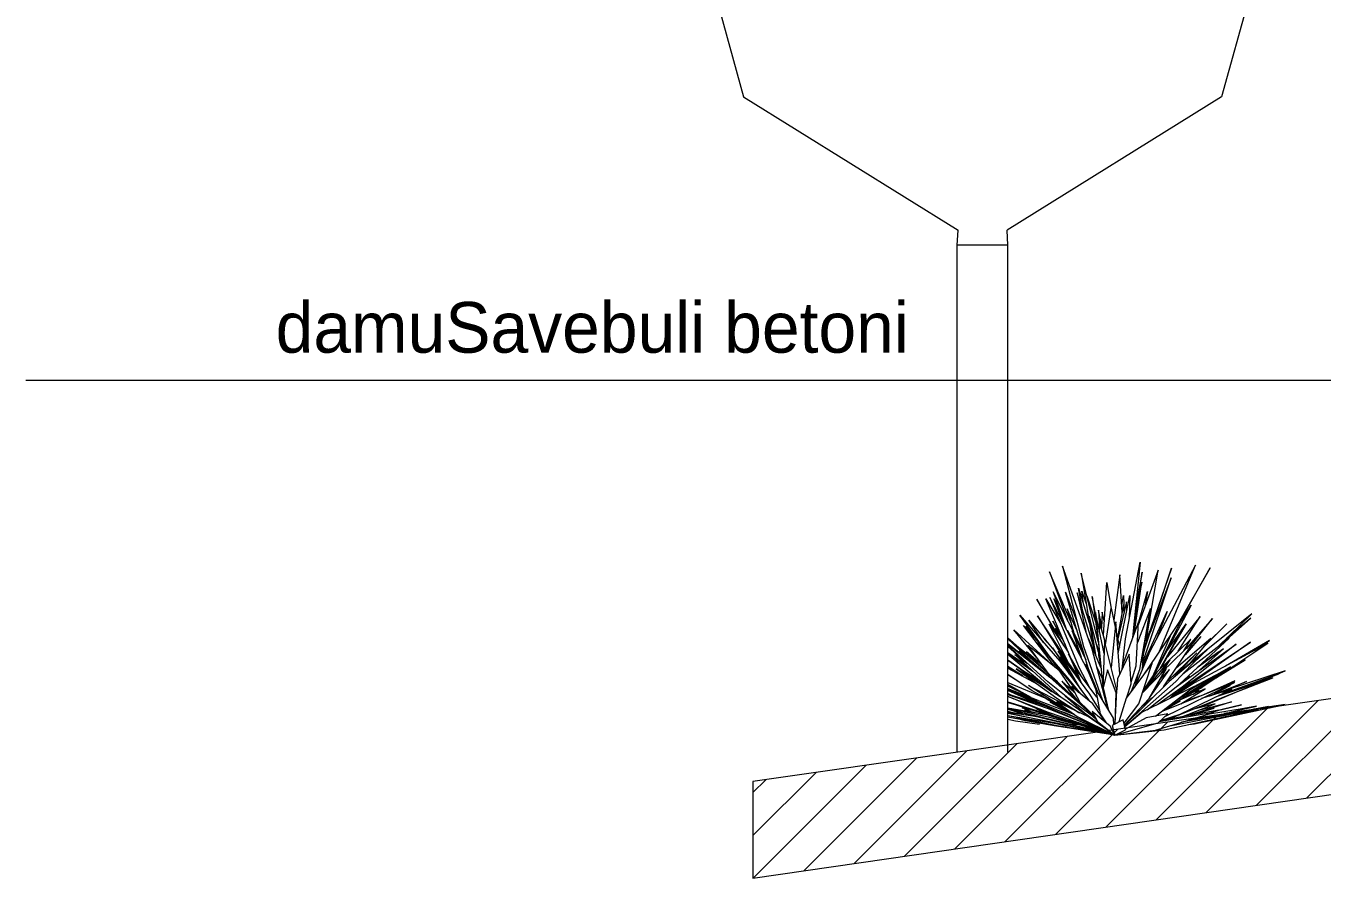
# Model space of a CAD drawing. Header units: millimetres. Extents: x 475206255 to 476720147, y 4620882299 to 4621447368.
# Drawn here: x 475412559 to 475420228, y 4621079764 to 4621084806 of the extents above; entities that cross this region are included whole.
import ezdxf

# ---------------------------------------------------------------- set-up
doc = ezdxf.new("R2010")
doc.units = ezdxf.units.MM
doc.header["$MEASUREMENT"] = 0
for name, color, linetype, lineweight in [('2D Drafting - General_Pen_No__7_Pen_No__250', 7, 'Continuous', 0), ('2D Drafting - General_Pen_No__7_Pen_No__7', 7, 'Continuous', 0), ('Annotation - Text_Pen_No__7_Pen_No__7_Pen_No__142', 142, 'Continuous', 0), ('New_Interior - Furniture _Pen_No__7', 7, 'Continuous', 0), ('New_Structural - Bearing_Pen_No__7', 7, 'Continuous', 0), ('zoma_Pen_No__5_Pen_No__142', 142, 'Continuous', 0)]:
    doc.layers.add(name, color=color, linetype=linetype, lineweight=lineweight)
doc.layers.add('zoma_Pen_No__5', color=7, linetype='Continuous')
doc.styles.add('GENERATED_STYLE_4', font='ACADMTAV.TTF')

# ---------------------------------------------------------------- blocks, each defined once
blk = doc.blocks.new('Line_26', base_point=(475426129.4, 4621082707.8))
at = {"layer": 'zoma_Pen_No__5_Pen_No__142', "linetype": 'Continuous', "lineweight": 0}
blk.add_hatch(color=142, dxfattribs=at).paths.add_polyline_path([(475426029.4, 4621082707.8), (475426037, 4621082669.5), (475426058.7, 4621082637.1), (475426091.1, 4621082615.4), (475426129.4, 4621082607.8), (475426167.6, 4621082615.4), (475426200.1, 4621082637.1), (475426221.8, 4621082669.5), (475426229.4, 4621082707.8), (475426221.8, 4621082746.1), (475426200.1, 4621082778.5), (475426167.6, 4621082800.2), (475426129.4, 4621082807.8), (475426091.1, 4621082800.2), (475426058.7, 4621082778.5), (475426037, 4621082746.1)])
at = {"layer": 'zoma_Pen_No__5_Pen_No__142', "color": 142, "linetype": 'Continuous', "lineweight": 0}
blk.add_line((475426029.4, 4621082707.8), (475412559.2, 4621082707.8), dxfattribs=at)
blk.add_circle((475426129.4, 4621082707.8), 100, dxfattribs=at)

msp = doc.modelspace()

# ---------------------------------------------------------------- hatches: boundary and pattern name
at = {"layer": '2D Drafting - General_Pen_No__7_Pen_No__7', "linetype": 'Continuous', "lineweight": 0}
h = msp.add_hatch(dxfattribs=at)
h.set_pattern_fill('MASONRY_BLOCK', style=0, pattern_type=2)
h.set_pattern_definition([(45, (475826095.76, 4621095193.19), (-127.27922, 127.27922), [])])
h.paths.add_polyline_path([(475443495.383, 4621083068.255), (475443495.383, 4621083605.679), (475439711.812, 4621083605.958), (475416860.971, 4621080334.809), (475416860.971, 4621079763.563), (475439711.812, 4621083068.12)])

# ---------------------------------------------------------------- linework, layer by layer
at = {"layer": '2D Drafting - General_Pen_No__7_Pen_No__250', "color": 7, "linetype": 'Continuous', "lineweight": 0, "flags": 128}
msp.add_lwpolyline([(475443495.383, 4621083068.255), (475443495.383, 4621083605.679), (475439711.812, 4621083605.958), (475416860.971, 4621080334.809), (475416860.971, 4621079763.563), (475439711.812, 4621083068.12)], close=True, dxfattribs=at)
at = {"layer": 'New_Interior - Furniture _Pen_No__7', "color": 7, "linetype": 'Continuous', "lineweight": 0}
for p, q in [((475416219.4, 4621086507.798), (475416805.187, 4621084386.478)), ((475420219.4, 4621086507.798), (475419633.614, 4621084386.478)), ((475416805.187, 4621084386.478), (475418073.92, 4621083598.188)), ((475419633.614, 4621084386.478), (475418364.881, 4621083598.188)), ((475418069.4, 4621083507.798), (475418073.92, 4621083598.188)), ((475418369.4, 4621083507.798), (475418364.881, 4621083598.188)), ((475418071.679, 4621083507.798), (475418069.4, 4621083507.798)), ((475418069.4, 4621080507.798), (475418069.4, 4621083507.798)), ((475418078.446, 4621083507.798), (475418071.679, 4621083507.798)), ((475418089.496, 4621083507.798), (475418078.446, 4621083507.798)), ((475418104.494, 4621083507.798), (475418089.496, 4621083507.798)), ((475418122.982, 4621083507.798), (475418104.494, 4621083507.798)), ((475418144.4, 4621083507.798), (475418122.982, 4621083507.798)), ((475418168.097, 4621083507.798), (475418144.4, 4621083507.798)), ((475418193.353, 4621083507.798), (475418168.097, 4621083507.798)), ((475418219.4, 4621083507.798), (475418193.353, 4621083507.798)), ((475418245.447, 4621083507.798), (475418219.4, 4621083507.798)), ((475418270.703, 4621083507.798), (475418245.447, 4621083507.798)), ((475418294.4, 4621083507.798), (475418270.703, 4621083507.798)), ((475418315.818, 4621083507.798), (475418294.4, 4621083507.798)), ((475418334.307, 4621083507.798), (475418315.818, 4621083507.798)), ((475418349.304, 4621083507.798), (475418334.307, 4621083507.798)), ((475418360.354, 4621083507.798), (475418349.304, 4621083507.798)), ((475418367.121, 4621083507.798), (475418360.354, 4621083507.798)), ((475418369.4, 4621083507.798), (475418367.121, 4621083507.798)), ((475418369.4, 4621080507.798), (475418369.4, 4621083507.798)), ((475418866.766, 4621081118.841), (475418692.591, 4621081609.458)), ((475418692.591, 4621081609.458), (475418816.053, 4621081134.276)), ((475419063.969, 4621081178.454), (475419151.578, 4621081631.862)), ((475419151.578, 4621081631.862), (475419106.728, 4621081186.543)), ((475419258.125, 4621081586.362), (475419140.503, 4621081260.98)), ((475419336.573, 4621081596.663), (475419176.855, 4621081134.692)), ((475419178.672, 4621081122.892), (475419336.573, 4621081596.663)), ((475419187.894, 4621081166.624), (475419258.125, 4621081586.362)), ((475419479.934, 4621081614.648), (475419209.338, 4621081105.011)), ((475419265.385, 4621081105.251), (475419479.934, 4621081614.648)), ((475419565.952, 4621081599.266), (475419378.557, 4621081272.309)), ((475419393.791, 4621081295.596), (475419565.952, 4621081599.266)), ((475418742.741, 4621081273.136), (475418614.669, 4621081574.803)), ((475418614.669, 4621081574.803), (475418721.525, 4621081289.172)), ((475418902.826, 4621081163.35), (475418802.521, 4621081567.446)), ((475418802.521, 4621081567.446), (475418871.306, 4621081150.389)), ((475418934.135, 4621081200.535), (475418953.6, 4621081511.787)), ((475418953.6, 4621081511.787), (475418980.025, 4621081355.678)), ((475419030.638, 4621081558.705), (475418995.639, 4621081289.607)), ((475419045.827, 4621081334.267), (475419030.638, 4621081558.705)), ((475419110.512, 4621081196.72), (475419164.45, 4621081572.714)), ((475419115.212, 4621081209.362), (475419160.747, 4621081515.008)), ((475419164.45, 4621081572.714), (475419125.581, 4621081373.734)), ((475419160.747, 4621081515.008), (475419145.233, 4621081438.759)), ((475419179.574, 4621081073.839), (475419334.233, 4621081540.385)), ((475419334.233, 4621081540.385), (475419210.03, 4621081216.978)), ((475418817.965, 4621081097.745), (475418636.688, 4621081457.57)), ((475418636.688, 4621081457.57), (475418714.634, 4621081236.806)), ((475418846.715, 4621081002.217), (475418710.456, 4621081454.97)), ((475418710.456, 4621081454.97), (475418778.605, 4621081278.404)), ((475418873.097, 4621081144.505), (475418779.728, 4621081451.242)), ((475418779.728, 4621081451.242), (475418829.674, 4621081223.321)), ((475418810.516, 4621081350.095), (475418787.286, 4621081478.578)), ((475418787.286, 4621081478.578), (475418850.927, 4621081273.951)), ((475418816.371, 4621081385.06), (475418807.023, 4621081462.012)), ((475418807.023, 4621081462.012), (475418832.417, 4621081386.182)), ((475418837.778, 4621081425.407), (475418837.11, 4621081434.186)), ((475418837.11, 4621081434.186), (475418887.668, 4621081279.497)), ((475419022.279, 4621081092.492), (475419089.588, 4621081435.24)), ((475419042.966, 4621081376.554), (475419052.478, 4621081435.729)), ((475419052.478, 4621081435.729), (475419056.32, 4621081338.88)), ((475419089.588, 4621081435.24), (475419087.267, 4621081299.026)), ((475419140.739, 4621081265.435), (475419195.021, 4621081459.146)), ((475419195.021, 4621081459.146), (475419179.095, 4621081367.738)), ((475418700.087, 4621081139.21), (475418540.087, 4621081413.75)), ((475418540.087, 4621081413.75), (475418667.712, 4621081186.644)), ((475418741.287, 4621081064.927), (475418593.92, 4621081416.097)), ((475418593.92, 4621081416.097), (475418681.737, 4621081267.906)), ((475418844.668, 4621080988.373), (475418616.747, 4621081423.821)), ((475418616.747, 4621081423.821), (475418790.158, 4621081007.794)), ((475418673.208, 4621081354.135), (475418641.848, 4621081415.241)), ((475418641.848, 4621081415.241), (475418694.585, 4621081275.109)), ((475418778.97, 4621081227.314), (475418718.847, 4621081356.958)), ((475418718.847, 4621081356.958), (475418759.86, 4621081213.08)), ((475418887.714, 4621081327.776), (475418868.2, 4621081428.667)), ((475418868.2, 4621081428.667), (475418908.532, 4621081119.627)), ((475418947.443, 4621081143.115), (475418980.763, 4621081360.489)), ((475418980.763, 4621081360.489), (475419004.53, 4621081247.242)), ((475419070.258, 4621081397.662), (475419018.645, 4621081179.986)), ((475419020.334, 4621081187.109), (475419054.071, 4621081381.852)), ((475419054.071, 4621081381.852), (475419055.823, 4621081336.786)), ((475419073.037, 4621081350.963), (475419070.258, 4621081397.662)), ((475419213.528, 4621081359.186), (475419135.074, 4621081158.232)), ((475419149.179, 4621080998.594), (475419213.528, 4621081359.186)), ((475419452.564, 4621081378.205), (475419218.102, 4621080938.594)), ((475419391.443, 4621081282.481), (475419452.564, 4621081378.205)), ((475418618.488, 4621081070.376), (475418440.634, 4621081319.197)), ((475418440.634, 4621081319.197), (475418675.796, 4621081047.018)), ((475418580.212, 4621081157.647), (475418492.655, 4621081289.806)), ((475418492.655, 4621081289.806), (475418651.386, 4621081099.446)), ((475418716.718, 4621081058.66), (475418544.89, 4621081314.409)), ((475418544.89, 4621081314.409), (475418716.568, 4621081037.008)), ((475418691.795, 4621081182.864), (475418635.383, 4621081283.018)), ((475418635.383, 4621081283.018), (475418709.468, 4621081140.752)), ((475418848.785, 4621081280.838), (475418847.922, 4621081292.168)), ((475418905.581, 4621081099.783), (475418849.017, 4621081312.59)), ((475418849.017, 4621081312.59), (475418886.473, 4621081085.004)), ((475418938.552, 4621081092.251), (475418887.059, 4621081334.328)), ((475418887.059, 4621081334.328), (475418930.865, 4621080896.326)), ((475418923.188, 4621081261.768), (475418905.188, 4621081348.246)), ((475418905.188, 4621081348.246), (475418910.364, 4621081237.721)), ((475418911.772, 4621081278.345), (475418909.977, 4621081226.584)), ((475418948.555, 4621081150.366), (475418911.772, 4621081278.345)), ((475418926.904, 4621081336.357), (475418922.206, 4621081242.042)), ((475418939.431, 4621081285.207), (475418926.904, 4621081336.357)), ((475419007.714, 4621081279.023), (475418980.733, 4621081009.784)), ((475419031.611, 4621080972.967), (475419007.714, 4621081279.023)), ((475419141.514, 4621081280.11), (475419048.354, 4621081029.527)), ((475419127.712, 4621081018.939), (475419141.514, 4621081280.11)), ((475419166.332, 4621081023.568), (475419311.378, 4621081340.413)), ((475419227.426, 4621081262.275), (475419233.509, 4621081285.323)), ((475419233.509, 4621081285.323), (475419230.214, 4621081277.54)), ((475419311.378, 4621081340.413), (475419248.514, 4621081178.793)), ((475419249.401, 4621080997.963), (475419411.524, 4621081322.705)), ((475419506.447, 4621081310.771), (475419313.133, 4621081072.488)), ((475419411.524, 4621081322.705), (475419334.092, 4621081204.34)), ((475419377.353, 4621081106.433), (475419506.447, 4621081310.771)), ((475419811.457, 4621081327.561), (475419391.563, 4621080989.35)), ((475419579.637, 4621081298.633), (475419424.378, 4621081122.444)), ((475419461.491, 4621081150.315), (475419579.637, 4621081298.633)), ((475419613.933, 4621081134.022), (475419811.457, 4621081327.561)), ((475419644.687, 4621081157.914), (475419807.028, 4621081302.239)), ((475419807.028, 4621081302.239), (475419664.165, 4621081183.24)), ((475418540.727, 4621081067.613), (475418404.668, 4621081233.14)), ((475418404.668, 4621081233.14), (475418629.087, 4621081028.152)), ((475418651.213, 4621081010.441), (475418460.733, 4621081258.712)), ((475418460.733, 4621081258.712), (475418574.358, 4621081132.114)), ((475418561.319, 4621081150.356), (475418475.797, 4621081253.176)), ((475418475.797, 4621081253.176), (475418556.045, 4621081152.518)), ((475418725.931, 4621081040.166), (475418613.099, 4621081266.661)), ((475418613.099, 4621081266.661), (475418726.123, 4621081101.063)), ((475418669.096, 4621081192.387), (475418648.373, 4621081239.831)), ((475418648.373, 4621081239.831), (475418687.233, 4621081183.449)), ((475418725.768, 4621081215.533), (475418720.874, 4621081229.397)), ((475418720.874, 4621081229.397), (475418790.705, 4621081103.043)), ((475418831.593, 4621081052.464), (475418748.7, 4621081226.585)), ((475418748.7, 4621081226.585), (475418801.935, 4621081070.015)), ((475419013.553, 4621081204.248), (475419029.38, 4621081128.832)), ((475419336.496, 4621081209.86), (475419167.398, 4621080961.107)), ((475419208.54, 4621081226.339), (475419190.923, 4621081184.721)), ((475419228.115, 4621080960.96), (475419336.496, 4621081209.86)), ((475419268.811, 4621081000.135), (475419399.794, 4621081236.409)), ((475419399.794, 4621081236.409), (475419310.791, 4621081112.384)), ((475419423.205, 4621081268.363), (475419355.822, 4621081153.781)), ((475419394.231, 4621081226.374), (475419423.205, 4621081268.363)), ((475419521.86, 4621081232.238), (475419425.071, 4621081122.574)), ((475419468.682, 4621081164.79), (475419521.86, 4621081232.238)), ((475419665.314, 4621081268.828), (475419526.359, 4621081129.258)), ((475419538.824, 4621081144.224), (475419665.314, 4621081268.828)), ((475418662.375, 4621080923.885), (475418369.4, 4621081182.569)), ((475418369.4, 4621081178.2), (475418529.305, 4621081029.474)), ((475418369.4, 4621081151.409), (475418496.642, 4621081051.169)), ((475418369.4, 4621081148.558), (475418427.921, 4621081102.116)), ((475418369.4, 4621081148.23), (475418617.93, 4621080952.387)), ((475418605.412, 4621080924.264), (475418369.4, 4621081138.795)), ((475418463.653, 4621081048.997), (475418369.4, 4621081134.088)), ((475418440.536, 4621081119.759), (475418430.975, 4621081130.149)), ((475418430.975, 4621081130.149), (475418529.713, 4621081053.239)), ((475418612.633, 4621080967.804), (475418487.514, 4621081141.475)), ((475418487.514, 4621081141.475), (475418672.39, 4621080993.49)), ((475418713.502, 4621080952.161), (475418544.853, 4621081157.913)), ((475418544.853, 4621081157.913), (475418711.214, 4621080960.143)), ((475418576.881, 4621081161.504), (475418560.684, 4621081185.472)), ((475418560.684, 4621081185.472), (475418565.542, 4621081179.79)), ((475418601.28, 4621081159.536), (475418584.391, 4621081182.087)), ((475418584.391, 4621081182.087), (475418594.633, 4621081167.508)), ((475418726.25, 4621081002.601), (475418633.651, 4621081126.118)), ((475418633.651, 4621081126.118), (475418733.072, 4621080976.593)), ((475418718.918, 4621081118.231), (475418704.75, 4621081138.72)), ((475418704.75, 4621081138.72), (475418711.41, 4621081122.62)), ((475418816.053, 4621081134.276), (475418926.89, 4621080819.278)), ((475418846.864, 4621081174.901), (475418846.306, 4621081179.288)), ((475418846.306, 4621081179.288), (475418919.824, 4621081006.719)), ((475418884.633, 4621081096.188), (475418873.097, 4621081144.505)), ((475418891.678, 4621081152.09), (475418905.868, 4621081108.055)), ((475418906.744, 4621081133.325), (475418904.939, 4621081081.269)), ((475418941.484, 4621081166.984), (475418930.298, 4621080881.868)), ((475419014.176, 4621080875.842), (475418941.484, 4621081166.984)), ((475419029.38, 4621081128.832), (475419029.367, 4621081128.588)), ((475419044.259, 4621080999.692), (475419063.969, 4621081178.454)), ((475419176.855, 4621081134.692), (475419169.577, 4621081112.895)), ((475419171.517, 4621081123.766), (475419181.067, 4621081146.876)), ((475419172.512, 4621081127.539), (475419172.061, 4621081126.819)), ((475419172.417, 4621081125.946), (475419172.512, 4621081127.539)), ((475419450.552, 4621081178.119), (475419249.87, 4621080981.585)), ((475419278.514, 4621081009.637), (475419363.496, 4621081163.926)), ((475419475.785, 4621081171.666), (475419281.947, 4621080984.031)), ((475419290.639, 4621080895.12), (475419475.785, 4621081171.666)), ((475419363.496, 4621081163.926), (475419348.954, 4621081144.701)), ((475419363.91, 4621080894.396), (475419719.824, 4621081147.666)), ((475419568.955, 4621081180.402), (475419364.47, 4621081005.399)), ((475419384.764, 4621080910.839), (475419677.551, 4621081183.447)), ((475419719.824, 4621081147.666), (475419400.663, 4621080893.91)), ((475419677.551, 4621081183.447), (475419403.747, 4621080970.727)), ((475419409.33, 4621081107.337), (475419450.552, 4621081178.119)), ((475419409.909, 4621080895.591), (475419804.854, 4621081160.252)), ((475419510.683, 4621081193.789), (475419417.027, 4621081083.901)), ((475419434.05, 4621081132.748), (475419418.839, 4621081116.542)), ((475419428.861, 4621081101.576), (475419510.683, 4621081193.789)), ((475419447.073, 4621081034.061), (475419568.955, 4621081180.402)), ((475419804.854, 4621081160.252), (475419448.391, 4621080908.949)), ((475419906.338, 4621081153.074), (475419473.346, 4621080918.584)), ((475419474.821, 4621081170.226), (475419496.738, 4621081199.536)), ((475419496.738, 4621081199.536), (475419492.607, 4621081195.136)), ((475419510.54, 4621080888.837), (475419906.338, 4621081153.074)), ((475419916.924, 4621081168.352), (475419656.182, 4621081017.601)), ((475419826.692, 4621081109.941), (475419916.924, 4621081168.352)), ((475418369.4, 4621081099.012), (475418483.301, 4621081019.273)), ((475418388.303, 4621081077.409), (475418369.4, 4621081093.693)), ((475418369.4, 4621081090.517), (475418516.33, 4621080988.628)), ((475418638.377, 4621080860.947), (475418369.4, 4621081086.424)), ((475418369.4, 4621081052.366), (475418560.783, 4621080918.508)), ((475418595.19, 4621080892.71), (475418369.4, 4621081051.956)), ((475418687.975, 4621080829.368), (475418410.24, 4621081087.063)), ((475418410.24, 4621081087.063), (475418484.663, 4621081034.023)), ((475418518.809, 4621081030.495), (475418435.513, 4621081108.181)), ((475418435.513, 4621081108.181), (475418754.251, 4621080840.708)), ((475418605.437, 4621080974.158), (475418480.139, 4621081105.011)), ((475418480.139, 4621081105.011), (475418571.053, 4621081025.52)), ((475418504.318, 4621081050.442), (475418489.818, 4621081066.201)), ((475418640.101, 4621081040.138), (475418631.318, 4621081052.425)), ((475418854.498, 4621080852.463), (475418665.598, 4621081105.203)), ((475418665.598, 4621081105.203), (475418793.699, 4621080888.501)), ((475418673.786, 4621081072.582), (475418711.905, 4621081026.869)), ((475418787.89, 4621080954.861), (475418681.248, 4621081101.683)), ((475418681.248, 4621081101.683), (475418721.727, 4621081030.106)), ((475418791.837, 4621080973.447), (475418728.096, 4621081087.617)), ((475418728.096, 4621081087.617), (475418803.417, 4621080958.057)), ((475418776.761, 4621080980.394), (475418735.334, 4621081074.18)), ((475418735.334, 4621081074.18), (475418736.558, 4621081072.46)), ((475418738.462, 4621081069.787), (475418740.376, 4621081067.099)), ((475418778.042, 4621080977.343), (475418742.871, 4621081061.153)), ((475418842.92, 4621080995.276), (475418832.272, 4621081050.207)), ((475418960.008, 4621080764.529), (475418866.766, 4621081118.841)), ((475418904.939, 4621081081.269), (475418919.558, 4621081009.382)), ((475419086.664, 4621081089.293), (475419016.8, 4621080941.673)), ((475419098.81, 4621080912.458), (475419086.664, 4621081089.293)), ((475419209.338, 4621081105.011), (475419124.368, 4621080902.343)), ((475419176.788, 4621081117.431), (475419156.075, 4621081037.238)), ((475419163.531, 4621081079.015), (475419178.672, 4621081122.892)), ((475419164.869, 4621080998.944), (475419170.454, 4621081092.908)), ((475419192.445, 4621081064.717), (475419166.161, 4621081020.692)), ((475419167.439, 4621081042.188), (475419179.574, 4621081073.839)), ((475419199.581, 4621080895.663), (475419327.598, 4621081054.195)), ((475419327.598, 4621081054.195), (475419272.892, 4621080970.114)), ((475419311.907, 4621080926.888), (475419486.947, 4621081095.675)), ((475419511.03, 4621081084.154), (475419323.276, 4621080927.446)), ((475419486.947, 4621081095.675), (475419340.761, 4621080942.04)), ((475419362.18, 4621080926.779), (475419511.03, 4621081084.154)), ((475419558.793, 4621081123.203), (475419462.909, 4621081033.277)), ((475419480.773, 4621081052.164), (475419558.793, 4621081123.203)), ((475419645.301, 4621081119.37), (475419488.116, 4621081007.067)), ((475419616.757, 4621081101.529), (475419495.113, 4621081013.582)), ((475419505.357, 4621080995.051), (475419645.301, 4621081119.37)), ((475419524.907, 4621081035.122), (475419550.111, 4621081062.648)), ((475419550.111, 4621081062.648), (475419542.722, 4621081057.91)), ((475419602.821, 4621081089.02), (475419616.757, 4621081101.529)), ((475419603.71, 4621080951.038), (475419773.606, 4621081054.365)), ((475419773.606, 4621081054.365), (475419696.143, 4621081011.968)), ((475418458.674, 4621080957.343), (475418369.4, 4621081014.613)), ((475418369.4, 4621081014.257), (475418452.691, 4621080960.595)), ((475418369.4, 4621081005.857), (475418543.58, 4621080911.203)), ((475418700.119, 4621080821.636), (475418418.298, 4621081001.074)), ((475418418.298, 4621081001.074), (475418658.898, 4621080828.481)), ((475418430.115, 4621081009.9), (475418549.102, 4621080935.784)), ((475418527.845, 4621080931.324), (475418434.723, 4621081005.885)), ((475418705.799, 4621080961.559), (475418640.101, 4621081040.138)), ((475418761.603, 4621080864.511), (475418640.232, 4621081039.982)), ((475418675.796, 4621081047.018), (475418845.647, 4621080817.982)), ((475418733.937, 4621080968.618), (475418724.583, 4621080985.732)), ((475418724.583, 4621080985.732), (475418756.596, 4621080951.266)), ((475418896.125, 4621080834.843), (475418764.994, 4621081009.123)), ((475418764.994, 4621081009.123), (475418800.758, 4621080924.366)), ((475418779.24, 4621080975.361), (475418778.042, 4621080977.343)), ((475418784.693, 4621080962.438), (475418778.292, 4621080976.929)), ((475418790.158, 4621081007.794), (475418847.051, 4621080900.065)), ((475418824.112, 4621081027.645), (475418842.089, 4621080997.31)), ((475418842.089, 4621080997.31), (475418889.819, 4621080880.562)), ((475418887.41, 4621080884.545), (475418844.668, 4621080988.373)), ((475418902.843, 4621080859.032), (475418846.715, 4621081002.217)), ((475418894.064, 4621081015.111), (475418925.592, 4621080949.051)), ((475418957.904, 4621080996.618), (475418932.88, 4621080888.39)), ((475419010.187, 4621080859.874), (475418957.904, 4621080996.618)), ((475419048.354, 4621081029.527), (475419045.24, 4621081001.765)), ((475419222.854, 4621081034.864), (475419068.767, 4621080827.527)), ((475419098.094, 4621080922.882), (475419127.712, 4621081018.939)), ((475419100.445, 4621080870.152), (475419149.179, 4621080998.594)), ((475419139.518, 4621080973.131), (475419119.566, 4621080895.881)), ((475419144.327, 4621080794.781), (475419222.854, 4621081034.864)), ((475419304.175, 4621081002.187), (475419165.746, 4621080860.264)), ((475419249.87, 4621080981.585), (475419178.633, 4621080874.703)), ((475419202.788, 4621080824.584), (475419304.175, 4621081002.187)), ((475419205.163, 4621080826.172), (475419308.457, 4621081004.597)), ((475419211.119, 4621080836.46), (475419325.674, 4621080996.742)), ((475419233.068, 4621080972.334), (475419249.401, 4621080997.963)), ((475419325.674, 4621080996.742), (475419272.187, 4621080941.946)), ((475419308.457, 4621081004.597), (475419301.681, 4621080997.818)), ((475419334.048, 4621080784.077), (475419679.257, 4621081006.268)), ((475419391.563, 4621080989.35), (475419356.787, 4621080955.415)), ((475419368.782, 4621080818.81), (475419685.449, 4621081013.092)), ((475419685.449, 4621081013.092), (475419438.435, 4621080872.199)), ((475419973.114, 4621080972.926), (475419615.447, 4621080843.145)), ((475419679.257, 4621081006.268), (475419642.606, 4621080986.807)), ((475420009.346, 4621080989.155), (475419667.275, 4621080876.813)), ((475419684.636, 4621081005.065), (475419729.03, 4621081031.696)), ((475419729.03, 4621081031.696), (475419700.268, 4621081015.501)), ((475419724.482, 4621080876.729), (475419973.114, 4621080972.926)), ((475419963.846, 4621080969.563), (475420009.346, 4621080989.155)), ((475418513.604, 4621080872.094), (475418369.4, 4621080967.491)), ((475418411.75, 4621080939.475), (475418369.4, 4621080966.777)), ((475418369.4, 4621080920.978), (475418587.055, 4621080829.419)), ((475418506.694, 4621080831.445), (475418369.4, 4621080908.533)), ((475418427.237, 4621080876.058), (475418369.4, 4621080902.036)), ((475418369.4, 4621080900.307), (475418470.109, 4621080851.986)), ((475418742.29, 4621080742.409), (475418490.191, 4621080903.329)), ((475418490.191, 4621080903.329), (475418755.427, 4621080765.564)), ((475418626.773, 4621080870.675), (475418550.423, 4621080922.999)), ((475418550.423, 4621080922.999), (475418627.747, 4621080867.715)), ((475418560.783, 4621080918.508), (475418616.686, 4621080879.131)), ((475418714.616, 4621080837.079), (475418605.412, 4621080924.264)), ((475418617.93, 4621080952.387), (475418888.409, 4621080709.537)), ((475418728.181, 4621080862.585), (475418662.375, 4621080923.885)), ((475418763.917, 4621080862.48), (475418688.033, 4621080929.094)), ((475418688.033, 4621080929.094), (475418793.46, 4621080798.649)), ((475418711.214, 4621080960.143), (475418798.597, 4621080854.101)), ((475418788.893, 4621080862.037), (475418713.502, 4621080952.161)), ((475418722.851, 4621080898.529), (475418755.941, 4621080872.697)), ((475418871.218, 4621080794.712), (475418746.335, 4621080896.842)), ((475418746.335, 4621080896.842), (475418794.119, 4621080803.452)), ((475419016.8, 4621080941.673), (475419013.777, 4621080877.441)), ((475419323.276, 4621080927.446), (475419059.707, 4621080666.389)), ((475419061.008, 4621080661.175), (475419362.18, 4621080926.779)), ((475419073.624, 4621080834.062), (475419098.81, 4621080912.458)), ((475419129.502, 4621080914.587), (475419121.418, 4621080903.051)), ((475419471.473, 4621080897.522), (475419164.421, 4621080745.215)), ((475419167.398, 4621080961.107), (475419166.285, 4621080958.745)), ((475419228.291, 4621080924.387), (475419166.497, 4621080862.56)), ((475419168.284, 4621080868.023), (475419228.115, 4621080960.96)), ((475419218.102, 4621080938.594), (475419171.301, 4621080867.367)), ((475419199.815, 4621080904.528), (475419182.2, 4621080878.272)), ((475419192.135, 4621080758.962), (475419384.764, 4621080910.839)), ((475419231.532, 4621080935.23), (475419199.815, 4621080904.528)), ((475419242.616, 4621080722.104), (475419471.473, 4621080897.522)), ((475419710.215, 4621080921.229), (475419279.134, 4621080750.094)), ((475419297.977, 4621080718.94), (475419710.215, 4621080921.229)), ((475419448.391, 4621080908.949), (475419328.978, 4621080828.696)), ((475419337.852, 4621080711.748), (475419865.142, 4621080922.953)), ((475419473.346, 4621080918.584), (475419348.234, 4621080836.392)), ((475419445.079, 4621080925.278), (475419350.56, 4621080852.251)), ((475419373.983, 4621080870.348), (475419409.909, 4621080895.591)), ((475419446.116, 4621080956.534), (475419414.263, 4621080938.305)), ((475419414.972, 4621080905.287), (475419445.079, 4621080925.278)), ((475419436.53, 4621080946.073), (475419446.116, 4621080956.534)), ((475419595.705, 4621080961.904), (475419464.747, 4621080892.367)), ((475419514.424, 4621080843.502), (475419711.734, 4621080931.479)), ((475419711.734, 4621080931.479), (475419570.019, 4621080865.573)), ((475419570.905, 4621080843.368), (475419683.902, 4621080902.691)), ((475419607.861, 4621080952.743), (475419584.748, 4621080938.379)), ((475419588.15, 4621080849.543), (475419781.195, 4621080926.26)), ((475419600.455, 4621080948.865), (475419607.861, 4621080952.743)), ((475419865.142, 4621080922.953), (475419601.245, 4621080836.231)), ((475419683.902, 4621080902.691), (475419643.306, 4621080888.396)), ((475419781.195, 4621080926.26), (475419655.703, 4621080873.735)), ((475419708.82, 4621080859.75), (475419937.182, 4621080949.052)), ((475419824.855, 4621080909.714), (475419958.745, 4621080967.366)), ((475419937.182, 4621080949.052), (475419840.347, 4621080916.385)), ((475419851.263, 4621080920.067), (475419880.905, 4621080931.542)), ((475419880.905, 4621080931.542), (475419852.883, 4621080921.783)), ((475419854.43, 4621080921.136), (475419864.339, 4621080925.129)), ((475419883.173, 4621080932.719), (475419861.682, 4621080925.571)), ((475419876.094, 4621080929.866), (475419883.173, 4621080932.719)), ((475418369.4, 4621080885.649), (475418545.785, 4621080816.011)), ((475418780.849, 4621080708.424), (475418369.4, 4621080880.039)), ((475418369.4, 4621080879.313), (475418738.971, 4621080715.484)), ((475418525.884, 4621080801.677), (475418369.4, 4621080873.807)), ((475418388.756, 4621080846.747), (475418369.4, 4621080855.409)), ((475418369.4, 4621080853.109), (475418598.014, 4621080777.97)), ((475418369.4, 4621080849.951), (475418600.682, 4621080768.989)), ((475418608.763, 4621080742.832), (475418369.4, 4621080837.174)), ((475418406.401, 4621080822.489), (475418379.426, 4621080833.222)), ((475418638.209, 4621080723.576), (475418403.291, 4621080823.816)), ((475418548.556, 4621080805.313), (475418477.009, 4621080842.376)), ((475418477.009, 4621080842.376), (475418758.819, 4621080733.848)), ((475418681.008, 4621080781.527), (475418513.604, 4621080872.094)), ((475418610.998, 4621080813.87), (475418559.95, 4621080847.021)), ((475418620.863, 4621080874.725), (475418595.19, 4621080892.71)), ((475418658.898, 4621080828.481), (475418793.694, 4621080741.771)), ((475419001.109, 4621080608.349), (475418700.119, 4621080821.636)), ((475418869.676, 4621080721.685), (475418707.733, 4621080842.201)), ((475418707.733, 4621080842.201), (475418822.55, 4621080742.11)), ((475418755.515, 4621080840.995), (475418729.914, 4621080877.274)), ((475418744.862, 4621080848.587), (475418764.289, 4621080834.742)), ((475418754.251, 4621080840.708), (475418776.052, 4621080820.187)), ((475418793.699, 4621080888.501), (475418850.732, 4621080811.465)), ((475418845.303, 4621080818.799), (475418847.167, 4621080814.381)), ((475418910.173, 4621080759.763), (475418854.498, 4621080852.463)), ((475418993.272, 4621080709.54), (475418886.563, 4621080885.944)), ((475418886.563, 4621080885.944), (475418914.702, 4621080735.554)), ((475418930.298, 4621080881.868), (475418961.175, 4621080762.6)), ((475418932.88, 4621080888.39), (475418965.113, 4621080756.089)), ((475418933.578, 4621080869.197), (475418934.262, 4621080862.363)), ((475419003.534, 4621080675.528), (475419010.187, 4621080859.874)), ((475419004.413, 4621080675.996), (475419014.176, 4621080875.842)), ((475419068.767, 4621080827.527), (475419025.439, 4621080687.166)), ((475419058.764, 4621080670.165), (475419202.788, 4621080824.584)), ((475419058.817, 4621080669.952), (475419205.163, 4621080826.172)), ((475419178.44, 4621080878.232), (475419174.96, 4621080871.028)), ((475419212.935, 4621080823.082), (475419179.123, 4621080788.805)), ((475419196.672, 4621080816.246), (475419199.27, 4621080819.881)), ((475419224.713, 4621080829.822), (475419212.935, 4621080823.082)), ((475419400.663, 4621080893.91), (475419256.555, 4621080790.916)), ((475419325.86, 4621080825.294), (475419366.096, 4621080869.205)), ((475419537.06, 4621080882.433), (475419380.942, 4621080814.26)), ((475419389.275, 4621080733.036), (475419694.365, 4621080881.565)), ((475419391.331, 4621080794.635), (475419537.06, 4621080882.433)), ((475419462.26, 4621080862.255), (475419394.703, 4621080820.27)), ((475419503.542, 4621080839.182), (475419411.44, 4621080806.751)), ((475419415.565, 4621080836.545), (475419510.54, 4621080888.837)), ((475419497.86, 4621080876.045), (475419461.784, 4621080861.959)), ((475419463.187, 4621080850.175), (475419497.86, 4621080876.045)), ((475419518.35, 4621080892.049), (475419479.383, 4621080868.831)), ((475419490.137, 4621080877.604), (475419518.35, 4621080892.049)), ((475419694.365, 4621080881.565), (475419515.14, 4621080825.504)), ((475419556.755, 4621080794.271), (475419728.418, 4621080868.189)), ((475419679.317, 4621080882.191), (475419561.616, 4621080840.041)), ((475419606.756, 4621080856.937), (475419580.039, 4621080848.163)), ((475419639.459, 4621080864.39), (475419679.317, 4621080882.191)), ((475418369.4, 4621080771.683), (475418614.925, 4621080716.59)), ((475418447.721, 4621080745.783), (475418369.4, 4621080767.862)), ((475418369.4, 4621080764.155), (475418547.384, 4621080722.404)), ((475418603.525, 4621080702.075), (475418369.4, 4621080761.133)), ((475418369.4, 4621080744.963), (475418515.861, 4621080723.881)), ((475418722.522, 4621080690.586), (475418369.742, 4621080802.972)), ((475418369.742, 4621080802.972), (475418660.535, 4621080716.973)), ((475418404.265, 4621080739.944), (475418369.907, 4621080749.263)), ((475418369.907, 4621080749.263), (475418470.706, 4621080730.38)), ((475418560.908, 4621080746.437), (475418371.432, 4621080803.748)), ((475418371.432, 4621080803.748), (475418424.145, 4621080786.883)), ((475418381.333, 4621080769.005), (475418593.444, 4621080731.706)), ((475418455.349, 4621080733.257), (475418385.751, 4621080757.008)), ((475418506.725, 4621080749.203), (475418454.384, 4621080771.177)), ((475418454.384, 4621080771.177), (475418496.078, 4621080762.725)), ((475418505.604, 4621080747.153), (475418468.339, 4621080758.751)), ((475418468.339, 4621080758.751), (475418537.565, 4621080741.532)), ((475418495.18, 4621080784.568), (475418494.453, 4621080784.917)), ((475418495.668, 4621080784.399), (475418495.18, 4621080784.568)), ((475418529.378, 4621080755.974), (475418592.067, 4621080743.264)), ((475418581.974, 4621080745.311), (475418541.124, 4621080763.787)), ((475418541.124, 4621080763.787), (475418548.015, 4621080762.062)), ((475418545.785, 4621080816.011), (475418547.492, 4621080815.233)), ((475418600.682, 4621080768.989), (475419001.109, 4621080608.349)), ((475419001.109, 4621080608.349), (475418608.763, 4621080742.832)), ((475418701.423, 4621080766.232), (475418610.998, 4621080813.87)), ((475418705.864, 4621080763.194), (475418619.975, 4621080805.357)), ((475418619.975, 4621080805.357), (475418725.812, 4621080746.56)), ((475418845.329, 4621080716.668), (475418659.459, 4621080807.034)), ((475418659.459, 4621080807.034), (475418779.025, 4621080719.775)), ((475418735.822, 4621080742.705), (475418671.687, 4621080786.57)), ((475418673.944, 4621080753.014), (475418715.467, 4621080739.366)), ((475418761.997, 4621080732.202), (475418742.29, 4621080742.409)), ((475418755.427, 4621080765.564), (475418789.175, 4621080743.968)), ((475418793.46, 4621080798.649), (475418886.303, 4621080713.563)), ((475418794.119, 4621080803.452), (475418883.208, 4621080719.479)), ((475418822.55, 4621080742.11), (475419001.109, 4621080608.349)), ((475418974.153, 4621080663.172), (475418867.811, 4621080748.915)), ((475418867.811, 4621080748.915), (475418898.606, 4621080690.044)), ((475418948.46, 4621080683.888), (475418871.218, 4621080794.712)), ((475419056.27, 4621080680.154), (475419144.327, 4621080794.781)), ((475419058.867, 4621080669.751), (475419196.672, 4621080816.246)), ((475419164.421, 4621080745.215), (475419061.55, 4621080659.003)), ((475419178.03, 4621080783.584), (475419181.489, 4621080800.106)), ((475419241.676, 4621080639.413), (475419588.183, 4621080742.469)), ((475419588.183, 4621080742.469), (475419263.519, 4621080687.766)), ((475419294.06, 4621080640.734), (475419756.815, 4621080741.646)), ((475419300.076, 4621080766.146), (475419334.048, 4621080784.077)), ((475419388.511, 4621080810.937), (475419300.32, 4621080758.505)), ((475419339.996, 4621080787.906), (475419388.511, 4621080810.937)), ((475419617.258, 4621080757.222), (475419353.948, 4621080709.128)), ((475419397.574, 4621080717.096), (475419594.685, 4621080794.605)), ((475419691.207, 4621080807.267), (475419422.91, 4621080721.724)), ((475419453.611, 4621080727.332), (475419590.229, 4621080769.32)), ((475419594.685, 4621080794.605), (475419461.665, 4621080761.341)), ((475419472.77, 4621080676.442), (475420010.356, 4621080790.035)), ((475419723.875, 4621080744.158), (475419477.293, 4621080709.489)), ((475419478.538, 4621080768.1), (475419556.755, 4621080794.271)), ((475419496.945, 4621080756.171), (475419691.207, 4621080807.267)), ((475419590.229, 4621080769.32), (475419522.868, 4621080753.594)), ((475419537.27, 4621080733.89), (475419617.258, 4621080757.222)), ((475419779.147, 4621080769.477), (475419550.199, 4621080731.172)), ((475419750.97, 4621080788.899), (475419580.234, 4621080746.423)), ((475419609.705, 4621080755.843), (475419750.97, 4621080788.899)), ((475419623.698, 4621080730.073), (475419779.147, 4621080769.477)), ((475419635.757, 4621080715.247), (475419800.444, 4621080749.693)), ((475419807.512, 4621080759.983), (475419649.115, 4621080736.516)), ((475419756.815, 4621080741.646), (475419651.617, 4621080727.395)), ((475419800.444, 4621080749.693), (475419667.021, 4621080730.437)), ((475419682.732, 4621080734.229), (475419723.875, 4621080744.158)), ((475419683.039, 4621080745.115), (475419839.965, 4621080780.894)), ((475419850.815, 4621080761.174), (475419694.771, 4621080737.134)), ((475419911.882, 4621080779.198), (475419705.549, 4621080739.735)), ((475419714.076, 4621080742.78), (475419911.882, 4621080779.198)), ((475419839.965, 4621080780.894), (475419752.806, 4621080765.07)), ((475419783.431, 4621080747.238), (475419850.815, 4621080761.174)), ((475420010.356, 4621080790.035), (475419824.823, 4621080762.548)), ((475418369.4, 4621080740.097), (475418723.18, 4621080668.705)), ((475418764.965, 4621080654.846), (475418369.4, 4621080739.249)), ((475418369.4, 4621080724.653), (475418641.881, 4621080680.056)), ((475418659.695, 4621080664.537), (475418369.4, 4621080722.718)), ((475418641.96, 4621080665.204), (475418369.4, 4621080716.621)), ((475418414.453, 4621080691.341), (475418369.4, 4621080702.12)), ((475418555.338, 4621080671.41), (475418414.453, 4621080691.341)), ((475418474.131, 4621080693.073), (475418420.042, 4621080707.068)), ((475418457.194, 4621080710.284), (475418493.543, 4621080704.696)), ((475418610.166, 4621080671.202), (475418474.131, 4621080693.073)), ((475418493.543, 4621080704.696), (475418507.368, 4621080702.072)), ((475418515.861, 4621080723.881), (475418537.57, 4621080718.712)), ((475418547.384, 4621080722.404), (475419001.109, 4621080608.349)), ((475419001.109, 4621080608.349), (475418603.525, 4621080702.075)), ((475418614.925, 4621080716.59), (475418776.119, 4621080671.41)), ((475418636.051, 4621080724.214), (475418637.178, 4621080724.016)), ((475418641.881, 4621080680.056), (475418718.442, 4621080664.773)), ((475419001.109, 4621080608.349), (475418641.96, 4621080665.204)), ((475419001.109, 4621080608.349), (475418659.695, 4621080664.537)), ((475418660.535, 4621080716.973), (475419001.109, 4621080608.349)), ((475418715.467, 4621080739.366), (475419001.109, 4621080608.349)), ((475419001.109, 4621080608.349), (475418722.522, 4621080690.586)), ((475418723.18, 4621080668.705), (475419001.109, 4621080608.349)), ((475418738.971, 4621080715.484), (475419001.109, 4621080608.349)), ((475418779.025, 4621080719.775), (475419001.109, 4621080608.349)), ((475419001.109, 4621080608.349), (475418780.849, 4621080708.424)), ((475419001.109, 4621080608.349), (475418845.329, 4621080716.668)), ((475418892.227, 4621080702.239), (475418869.676, 4621080721.685)), ((475418898.606, 4621080690.044), (475419001.109, 4621080608.349)), ((475418914.702, 4621080735.554), (475418951.417, 4621080681.503)), ((475419051.115, 4621080700.806), (475418985.46, 4621080665.926)), ((475418985.46, 4621080665.926), (475419001.109, 4621080608.349)), ((475418996.207, 4621080671.636), (475418993.272, 4621080709.54)), ((475419001.109, 4621080608.349), (475419258.04, 4621080682.81)), ((475419065.891, 4621080641.616), (475419051.115, 4621080700.806)), ((475419187.939, 4621080712.488), (475419065.268, 4621080644.111)), ((475419091.446, 4621080697.826), (475419094.569, 4621080707.704)), ((475419315.676, 4621080734.952), (475419187.939, 4621080712.488)), ((475419258.04, 4621080682.81), (475419315.676, 4621080734.952)), ((475419265.455, 4621080689.518), (475419337.852, 4621080711.748)), ((475419271.873, 4621080695.325), (475419389.275, 4621080733.036)), ((475419353.948, 4621080709.128), (475419301.653, 4621080694.192)), ((475419327.798, 4621080665.027), (475419409.65, 4621080679.227)), ((475419705.165, 4621080738.055), (475419396.063, 4621080685.329)), ((475419409.65, 4621080679.227), (475419705.165, 4621080738.055)), ((475419437.919, 4621080671.41), (475419472.77, 4621080676.442)), ((475419608.162, 4621080721.509), (475419442.046, 4621080699.006)), ((475419636.069, 4621080728.745), (475419448.691, 4621080700.982)), ((475419598.602, 4621080720.214), (475419636.069, 4621080728.745)), ((475419658.003, 4621080728.261), (475419667.612, 4621080730.58)), ((475419001.109, 4621080608.349), (475418764.965, 4621080654.846)), ((475418835.267, 4621080654.285), (475418824.454, 4621080660.496)), ((475419001.109, 4621080608.349), (475418835.267, 4621080654.285)), ((475419001.109, 4621080608.349), (475418974.153, 4621080663.172)), ((475419001.109, 4621080608.349), (475419065.891, 4621080641.616)), ((475419001.109, 4621080608.349), (475419294.06, 4621080640.734)), ((475419001.109, 4621080608.349), (475419241.676, 4621080639.413))]:
    msp.add_line(p, q, dxfattribs=at)
at = {"layer": 'New_Structural - Bearing_Pen_No__7', "color": 7, "linetype": 'Continuous', "lineweight": 0}
for p, q in [((475418787.481, 4621080671.41), (475418750.243, 4621080671.41)), ((475419064.777, 4621080671.41), (475419060.429, 4621080671.41))]:
    msp.add_line(p, q, dxfattribs=at)

# ---------------------------------------------------------------- block references
at = {"layer": 'zoma_Pen_No__5', "color": 142, "linetype": 'Continuous', "lineweight": 0}
msp.add_blockref('Line_26', (475426129.378, 4621082707.814), dxfattribs=at)

# ---------------------------------------------------------------- texts
at = {"layer": 'Annotation - Text_Pen_No__7_Pen_No__7_Pen_No__142', "color": 142, "linetype": 'Continuous', "lineweight": 0, "insert": (475417783.612, 4621083172.289), "char_height": 300, "attachment_point": 3, "style": 'GENERATED_STYLE_4'}
msp.add_mtext('\\A1;{\\pqr;\\fAcadMtavr|b0|i0|c0|p0;\\W1.000000;damuSavebuli betoni}', dxfattribs=at)

doc.saveas('drawing.dxf')
